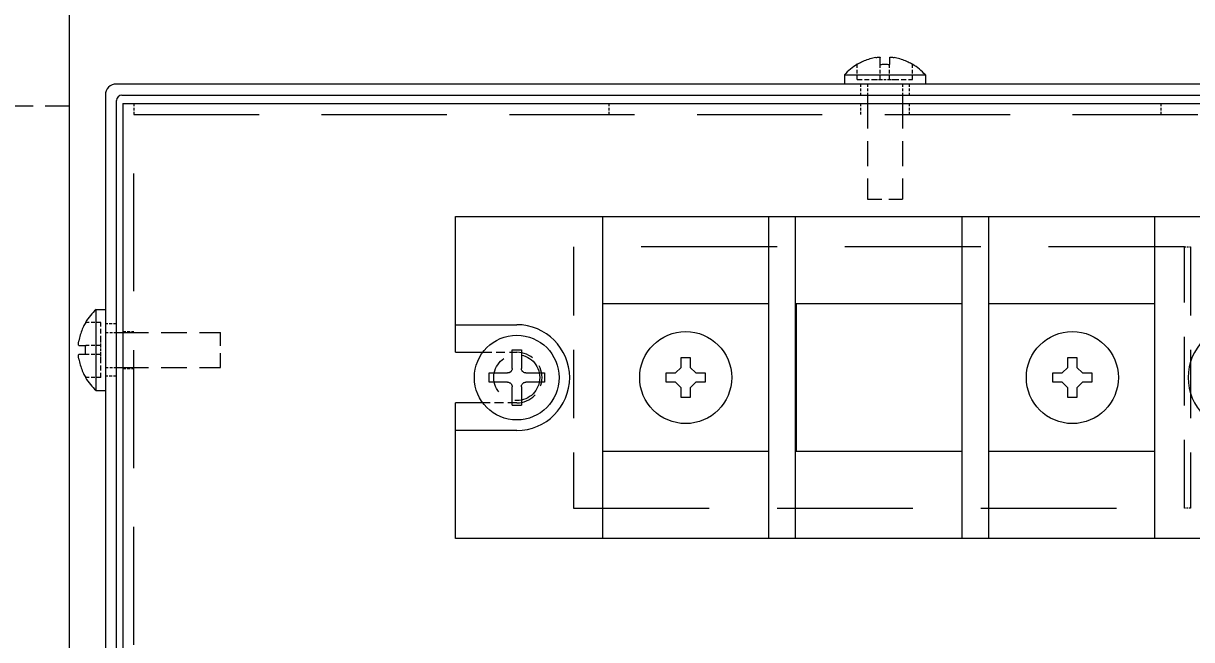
# Model space of a CAD drawing. Header units: millimetres. Extents: x 36 to 2484, y 36 to 1746.
# Drawn here: x 1164.2 to 1291.1, y 559.4 to 626.4 of the extents above; entities that cross this region are included whole.
import ezdxf

# ---------------------------------------------------------------- set-up
doc = ezdxf.new("R2010")
doc.units = ezdxf.units.MM
doc.header["$LTSCALE"] = 6
doc.linetypes.add('HIDDEN', pattern=[9.525, 6.35, -3.175])
doc.layers.add('가는실선_A4', color=7, linetype='Continuous', lineweight=5)
doc.layers.add('굵은실선_A3', color=7, linetype='Continuous', lineweight=18)
doc.layers.add('가는파선_A3', color=7, linetype='HIDDEN', lineweight=13, true_color=0x008000)
doc.styles.add('치수문자_A3(2.5)', font='')
doc.styles.get('치수문자_A3(2.5)').set_extended_font_data('GulimChe')
doc.dimstyles.new('치수_A3(2.5)', dxfattribs={"dimscale": 6, "dimtxt": 2.5, "dimasz": 2.5, "dimexe": 1.5, "dimexo": 1, "dimgap": 0.5, "dimtad": 1, "dimtoh": 1, "dimdec": 1, "dimrnd": 1e-08, "dimdsep": 46, "dimtxsty": '치수문자_A3(2.5)', "dimcen": 0.09, "dimdle": 10, "dimclrd": 8, "dimclre": 8, "dimclrt": 7, "dimadec": 1, "dimazin": 2, "dimtfac": 0.8, "dimtmove": 0, "dimatfit": 3, "dimfxl": 1, "dimtolj": 1, "dimtzin": 0, "dimlwd": -1, "dimlwe": -1, "dimarcsym": 0})

# ---------------------------------------------------------------- blocks, each defined once
blk = doc.blocks.new('*D21')
at = {"layer": 'Defpoints', "color": 0, "transparency": 16777216}
for p in [(978.21, 616.2), (1108.13, 438.66)]:
    blk.add_point(p, dxfattribs=at)
at = {"layer": '가는실선_A4', "color": 8, "transparency": 16777216}
for p, q in [((987.07, 604.09), (1099.27, 450.76)), ((1108.13, 438.66), (1175.81, 346.17)), ((1175.81, 346.17), (1219.21, 346.17))]:
    blk.add_line(p, q, dxfattribs=at)
for points in [[(989.08, 605.57), (985.05, 602.62), (978.21, 616.2)], [(1101.29, 452.24), (1097.25, 449.29), (1108.13, 438.66)]]:
    blk.add_solid(points, dxfattribs=at)
at = {"layer": '가는실선_A4', "color": 7, "transparency": 16777216, "insert": (1199.01, 356.84), "char_height": 15, "attachment_point": 5, "style": '치수문자_A3(2.5)'}
blk.add_mtext('\\A1;∅220', dxfattribs=at)

msp = doc.modelspace()

# ---------------------------------------------------------------- linework, layer by layer
at = {"layer": '가는파선_A3', "ltscale": 0.011157}
for p, q in [((1254.78, 620.329), (1254.78, 621.963)), ((1257.28, 620.329), (1257.28, 621.963)), ((1258.28, 620.329), (1258.28, 621.963)), ((1260.78, 620.329), (1260.78, 621.963)), ((1172.58, 593.929), (1170.946, 593.929)), ((1172.58, 591.429), (1170.946, 591.429)), ((1172.58, 590.429), (1170.946, 590.429)), ((1172.58, 587.929), (1170.946, 587.929))]:
    msp.add_line(p, q, dxfattribs=at)
at = {"layer": '가는파선_A3', "ltscale": 0.013678}
for p, q in [((1254.78, 620.329), (1256.78, 620.329)), ((1258.78, 620.329), (1260.78, 620.329)), ((1172.58, 591.929), (1172.58, 593.929)), ((1172.58, 587.929), (1172.58, 589.929))]:
    msp.add_line(p, q, dxfattribs=at)
at = {"layer": '가는파선_A3', "ltscale": 0.008167}
for p, q in [((1255.13, 619.829), (1255.13, 618.629)), ((1255.88, 619.829), (1255.88, 618.629)), ((1259.68, 619.829), (1259.68, 618.629)), ((1260.43, 619.829), (1260.43, 618.629)), ((1176.18, 617.729), (1176.18, 616.529)), ((1227.78, 617.729), (1227.78, 616.529)), ((1255.13, 617.729), (1255.13, 616.529)), ((1260.43, 617.729), (1260.43, 616.529)), ((1287.78, 617.729), (1287.78, 616.529)), ((1174.28, 593.779), (1173.08, 593.779)), ((1174.98, 592.929), (1176.18, 592.929)), ((1173.08, 592.829), (1174.28, 592.829)), ((1173.08, 589.029), (1174.28, 589.029)), ((1174.28, 588.079), (1173.08, 588.079)), ((1174.98, 588.929), (1176.18, 588.929))]:
    msp.add_line(p, q, dxfattribs=at)
at = {"layer": '가는파선_A3', "ltscale": 0.005311}
for p, q in [((1256.78, 620.329), (1257.28, 620.329)), ((1258.28, 620.329), (1258.78, 620.329)), ((1172.58, 591.429), (1172.58, 591.929)), ((1172.58, 589.929), (1172.58, 590.429))]:
    msp.add_line(p, q, dxfattribs=at)
at = {"layer": '가는파선_A3', "ltscale": 0.006789}
for p, q in [((1257.28, 620.329), (1258.28, 620.329)), ((1172.58, 590.429), (1172.58, 591.429))]:
    msp.add_line(p, q, dxfattribs=at)
at = {"layer": '가는파선_A3', "ltscale": 0.068789}
msp.add_line((1169.168, 617.429), (1159.168, 617.429), dxfattribs=at)
at = {"layer": '가는파선_A3', "ltscale": 0.071545}
for p, q in [((1255.88, 617.729), (1255.88, 607.329)), ((1259.68, 617.729), (1259.68, 607.329))]:
    msp.add_line(p, q, dxfattribs=at)
at = {"layer": '가는파선_A3', "ltscale": 0.356955}
msp.add_line((1176.18, 616.529), (1339.38, 616.529), dxfattribs=at)
at = {"layer": '가는파선_A3', "ltscale": 0.336208}
msp.add_line((1176.18, 482.029), (1176.18, 616.529), dxfattribs=at)
at = {"layer": '가는파선_A3', "ltscale": 0.04102}
for p, q in [((1255.88, 607.329), (1259.68, 607.329)), ((1185.58, 589.029), (1185.58, 592.829))]:
    msp.add_line(p, q, dxfattribs=at)
at = {"layer": '가는파선_A3', "ltscale": 0.195545}
for p, q in [((1223.93, 602.129), (1223.93, 573.729)), ((1290.33, 573.729), (1290.33, 602.129)), ((1290.98, 602.129), (1290.98, 573.729))]:
    msp.add_line(p, q, dxfattribs=at)
at = {"layer": '가는파선_A3', "ltscale": 0.387285}
for p, q in [((1290.33, 602.129), (1223.93, 602.129)), ((1223.93, 573.729), (1290.33, 573.729))]:
    msp.add_line(p, q, dxfattribs=at)
at = {"layer": '가는파선_A3', "ltscale": 0.004378}
for p, q in [((1290.33, 602.129), (1290.98, 602.129)), ((1290.98, 573.729), (1290.33, 573.729))]:
    msp.add_line(p, q, dxfattribs=at)
at = {"layer": '가는파선_A3', "ltscale": 0.072922}
for p, q in [((1174.98, 592.829), (1185.58, 592.829)), ((1174.98, 589.029), (1185.58, 589.029))]:
    msp.add_line(p, q, dxfattribs=at)
at = {"layer": '가는파선_A3', "ltscale": 0.025303}
for p, q in [((1214.092, 590.679), (1217.78, 590.679)), ((1217.78, 585.179), (1214.092, 585.179))]:
    msp.add_line(p, q, dxfattribs=at)
at = {"layer": '가는파선_A3', "ltscale": 0.108111}
msp.add_circle((1217.78, 587.929), 2.5, dxfattribs=at)
at = {"layer": '가는파선_A3', "ltscale": 0.059416}
msp.add_arc((1217.78, 587.929), 2.75, 270, 90, dxfattribs=at)
at = {"layer": '굵은실선_A3'}
for p, q in [((1169.168, 482.429), (1169.168, 652.429)), ((1257.28, 621.963), (1257.28, 622.713)), ((1258.28, 622.713), (1258.28, 621.963)), ((1253.38, 620.829), (1262.18, 620.829)), ((1253.38, 620.829), (1253.38, 619.829)), ((1254.78, 621.963), (1254.78, 621.988)), ((1260.78, 621.988), (1260.78, 621.963)), ((1262.18, 620.829), (1262.18, 619.829)), ((1341.28, 619.829), (1174.28, 619.829)), ((1173.08, 618.629), (1173.08, 480.829)), ((1174.88, 618.629), (1340.68, 618.629)), ((1255.88, 618.629), (1255.88, 617.729)), ((1259.68, 618.629), (1259.68, 617.729)), ((1174.28, 480.829), (1174.28, 618.029)), ((1174.98, 617.729), (1340.58, 617.729)), ((1174.98, 617.729), (1174.98, 480.829)), ((1211.13, 593.679), (1211.13, 605.429)), ((1211.13, 605.429), (1227.13, 605.429)), ((1227.13, 570.429), (1227.13, 605.429)), ((1227.13, 605.429), (1245.18, 605.429)), ((1245.18, 605.429), (1248.08, 605.429)), ((1245.18, 570.429), (1245.18, 605.429)), ((1248.08, 605.429), (1266.18, 605.429)), ((1248.08, 570.429), (1248.08, 605.429)), ((1266.18, 605.429), (1269.08, 605.429)), ((1266.18, 570.429), (1266.18, 605.429)), ((1269.08, 570.429), (1269.08, 605.429)), ((1269.08, 605.429), (1287.13, 605.429)), ((1287.13, 605.429), (1303.13, 605.429)), ((1287.13, 570.429), (1287.13, 605.429)), ((1245.18, 595.929), (1227.13, 595.929)), ((1248.13, 595.929), (1248.13, 579.929)), ((1266.18, 595.929), (1248.13, 595.929)), ((1287.13, 595.929), (1269.08, 595.929)), ((1172.08, 586.529), (1172.08, 595.329)), ((1172.08, 595.329), (1173.08, 595.329)), ((1170.921, 593.929), (1170.946, 593.929)), ((1211.13, 590.679), (1211.13, 593.679)), ((1211.13, 593.679), (1217.78, 593.679)), ((1174.28, 592.829), (1174.98, 592.829)), ((1170.195, 591.429), (1170.946, 591.429)), ((1170.946, 590.429), (1170.195, 590.429)), ((1211.13, 590.679), (1214.092, 590.679)), ((1217.28, 588.929), (1217.28, 590.929)), ((1217.28, 590.929), (1218.28, 590.929)), ((1218.28, 590.929), (1218.28, 588.929)), ((1174.28, 589.029), (1174.98, 589.029)), ((1235.025, 588.429), (1235.637, 589.041)), ((1235.637, 589.041), (1235.637, 590.104)), ((1235.637, 590.104), (1236.637, 590.104)), ((1236.637, 590.104), (1236.637, 589.041)), ((1236.637, 589.041), (1237.25, 588.429)), ((1277.04, 588.429), (1277.652, 589.041)), ((1277.652, 589.041), (1277.652, 590.104)), ((1277.652, 590.104), (1278.652, 590.104)), ((1278.652, 590.104), (1278.652, 589.041)), ((1278.652, 589.041), (1279.265, 588.429)), ((1170.946, 587.929), (1170.921, 587.929)), ((1214.78, 587.429), (1214.78, 588.429)), ((1214.78, 588.429), (1216.78, 588.429)), ((1218.78, 588.429), (1220.78, 588.429)), ((1220.78, 588.429), (1220.78, 587.429)), ((1234.021, 587.429), (1234.021, 588.429)), ((1234.021, 588.429), (1235.025, 588.429)), ((1237.25, 588.429), (1238.254, 588.429)), ((1238.254, 588.429), (1238.254, 587.429)), ((1276.036, 587.429), (1276.036, 588.429)), ((1276.036, 588.429), (1277.04, 588.429)), ((1279.265, 588.429), (1280.269, 588.429)), ((1280.269, 588.429), (1280.269, 587.429)), ((1172.08, 586.529), (1173.08, 586.529)), ((1216.78, 587.429), (1214.78, 587.429)), ((1217.28, 584.929), (1217.28, 586.929)), ((1218.28, 586.929), (1218.28, 584.929)), ((1220.78, 587.429), (1218.78, 587.429)), ((1235.025, 587.429), (1234.021, 587.429)), ((1235.637, 586.816), (1235.025, 587.429)), ((1235.637, 585.754), (1235.637, 586.816)), ((1237.25, 587.429), (1236.637, 586.816)), ((1236.637, 586.816), (1236.637, 585.754)), ((1238.254, 587.429), (1237.25, 587.429)), ((1277.04, 587.429), (1276.036, 587.429)), ((1277.652, 586.816), (1277.04, 587.429)), ((1277.652, 585.754), (1277.652, 586.816)), ((1279.265, 587.429), (1278.652, 586.816)), ((1278.652, 586.816), (1278.652, 585.754)), ((1280.269, 587.429), (1279.265, 587.429)), ((1236.637, 585.754), (1235.637, 585.754)), ((1278.652, 585.754), (1277.652, 585.754)), ((1214.092, 585.179), (1211.13, 585.179)), ((1211.13, 582.179), (1211.13, 585.179)), ((1217.28, 584.929), (1218.28, 584.929)), ((1211.13, 570.429), (1211.13, 582.179)), ((1217.78, 582.179), (1211.13, 582.179)), ((1227.13, 579.929), (1245.18, 579.929)), ((1248.13, 579.929), (1266.18, 579.929)), ((1269.08, 579.929), (1287.13, 579.929)), ((1227.13, 570.429), (1211.13, 570.429)), ((1245.18, 570.429), (1227.13, 570.429)), ((1248.08, 570.429), (1245.18, 570.429)), ((1266.18, 570.429), (1248.08, 570.429)), ((1269.08, 570.429), (1266.18, 570.429)), ((1287.13, 570.429), (1269.08, 570.429)), ((1303.13, 570.429), (1287.13, 570.429))]:
    msp.add_line(p, q, dxfattribs=at)
for centre, radius in [((1236.137, 587.929), 5), ((1278.152, 587.929), 5), ((1217.78, 587.929), 4.6)]:
    msp.add_circle(centre, radius, dxfattribs=at)
for centre, radius, start, end in [((1257.83, 616.878), 5.951, 120.83585, 138.40358), ((1257.73, 616.878), 5.951, 41.59642, 59.16415), ((1174.28, 618.629), 1.2, 90, 180), ((1174.88, 618.029), 0.6, 90, 180), ((1176.031, 590.879), 5.951, 131.59642, 149.16415), ((1217.78, 587.929), 5.75, 270, 90), ((1296.48, 587.929), 5.75, 90, 270), ((1176.031, 590.979), 5.951, 210.83585, 228.40358)]:
    msp.add_arc(centre, radius, start, end, dxfattribs=at)
for points, knots in [([(1256.78, 622.713), (1256.678, 622.695), (1256.577, 622.674), (1256.037, 622.548), (1255.61, 622.392), (1255.087, 622.138), (1254.933, 622.055), (1254.78, 621.963)], [0.09573984, 0.09573984, 0.09573984, 0.09573984, 0.12436972, 0.12436972, 0.24873943, 0.24873943, 0.29889337, 0.29889337, 0.29889337, 0.29889337]), ([(1256.78, 622.713), (1256.805, 622.718), (1256.831, 622.722), (1256.901, 622.733), (1256.944, 622.738), (1257.017, 622.745), (1257.048, 622.748), (1257.101, 622.75), (1257.125, 622.751), (1257.169, 622.75), (1257.189, 622.749), (1257.226, 622.745), (1257.242, 622.741), (1257.271, 622.731), (1257.279, 622.724), (1257.28, 622.714), (1257.28, 622.714), (1257.28, 622.713)], [-0.199433203, -0.199433203, -0.199433203, -0.199433203, -0.19164586, -0.19164586, -0.177994259, -0.177994259, -0.167500144, -0.167500144, -0.157905401, -0.157905401, -0.148099494, -0.148099494, -0.136711424, -0.136711424, -0.120831434, -0.120831434, -0.120324631, -0.120324631, -0.120324631, -0.120324631]), ([(1258.28, 622.713), (1258.28, 622.718), (1258.282, 622.722), (1258.293, 622.733), (1258.305, 622.738), (1258.338, 622.745), (1258.356, 622.748), (1258.396, 622.75), (1258.417, 622.751), (1258.465, 622.75), (1258.491, 622.749), (1258.551, 622.745), (1258.585, 622.741), (1258.671, 622.731), (1258.723, 622.724), (1258.777, 622.714), (1258.778, 622.714), (1258.78, 622.713)], [-0.199433203, -0.199433203, -0.199433203, -0.199433203, -0.19164586, -0.19164586, -0.177994259, -0.177994259, -0.167500144, -0.167500144, -0.157905401, -0.157905401, -0.148099494, -0.148099494, -0.136711424, -0.136711424, -0.120831434, -0.120831434, -0.120324631, -0.120324631, -0.120324631, -0.120324631]), ([(1260.78, 621.963), (1260.627, 622.055), (1260.473, 622.138), (1259.95, 622.392), (1259.523, 622.548), (1258.983, 622.674), (1258.882, 622.695), (1258.78, 622.713)], [-0.29889337, -0.29889337, -0.29889337, -0.29889337, -0.24873943, -0.24873943, -0.12436972, -0.12436972, -0.09573984, -0.09573984, -0.09573984, -0.09573984]), ([(1257.28, 621.963), (1257.451, 621.98), (1257.619, 621.988), (1257.78, 621.988), (1257.941, 621.988), (1258.109, 621.98), (1258.28, 621.963)], [-0.048301009, -0.048301009, -0.048301009, -0.048301009, 0, 0, 0, 0.048301009, 0.048301009, 0.048301009, 0.048301009]), ([(1170.946, 593.929), (1170.854, 593.776), (1170.771, 593.622), (1170.517, 593.099), (1170.361, 592.672), (1170.235, 592.132), (1170.214, 592.031), (1170.195, 591.929)], [-0.29889337, -0.29889337, -0.29889337, -0.29889337, -0.24873943, -0.24873943, -0.12436972, -0.12436972, -0.09573984, -0.09573984, -0.09573984, -0.09573984]), ([(1170.195, 591.429), (1170.191, 591.429), (1170.187, 591.431), (1170.176, 591.442), (1170.171, 591.455), (1170.163, 591.488), (1170.161, 591.505), (1170.159, 591.545), (1170.158, 591.566), (1170.159, 591.614), (1170.16, 591.64), (1170.164, 591.7), (1170.167, 591.734), (1170.178, 591.82), (1170.185, 591.872), (1170.195, 591.926), (1170.195, 591.927), (1170.195, 591.929)], [-0.199433203, -0.199433203, -0.199433203, -0.199433203, -0.19164586, -0.19164586, -0.177994259, -0.177994259, -0.167500144, -0.167500144, -0.157905401, -0.157905401, -0.148099494, -0.148099494, -0.136711424, -0.136711424, -0.120831434, -0.120831434, -0.120324631, -0.120324631, -0.120324631, -0.120324631]), ([(1170.195, 589.929), (1170.191, 589.954), (1170.187, 589.98), (1170.176, 590.05), (1170.171, 590.093), (1170.163, 590.166), (1170.161, 590.197), (1170.159, 590.251), (1170.158, 590.274), (1170.159, 590.318), (1170.16, 590.338), (1170.164, 590.375), (1170.167, 590.391), (1170.178, 590.42), (1170.185, 590.428), (1170.195, 590.429), (1170.195, 590.429), (1170.195, 590.429)], [-0.199433203, -0.199433203, -0.199433203, -0.199433203, -0.19164586, -0.19164586, -0.177994259, -0.177994259, -0.167500144, -0.167500144, -0.157905401, -0.157905401, -0.148099494, -0.148099494, -0.136711424, -0.136711424, -0.120831434, -0.120831434, -0.120324631, -0.120324631, -0.120324631, -0.120324631]), ([(1170.946, 590.429), (1170.929, 590.6), (1170.921, 590.768), (1170.921, 590.929), (1170.921, 591.09), (1170.929, 591.258), (1170.946, 591.429)], [-0.048301009, -0.048301009, -0.048301009, -0.048301009, 0, 0, 0, 0.048301009, 0.048301009, 0.048301009, 0.048301009]), ([(1170.195, 589.929), (1170.214, 589.827), (1170.235, 589.726), (1170.361, 589.186), (1170.517, 588.759), (1170.771, 588.236), (1170.854, 588.082), (1170.946, 587.929)], [0.09573984, 0.09573984, 0.09573984, 0.09573984, 0.12436972, 0.12436972, 0.24873943, 0.24873943, 0.29889337, 0.29889337, 0.29889337, 0.29889337]), ([(1217.28, 588.929), (1217.28, 588.918), (1217.28, 588.908), (1217.279, 588.897), (1217.276, 588.848), (1217.265, 588.8), (1217.248, 588.753), (1217.235, 588.719), (1217.218, 588.685), (1217.197, 588.654), (1217.179, 588.626), (1217.157, 588.599), (1217.133, 588.575), (1217.13, 588.572), (1217.127, 588.569), (1217.124, 588.566), (1217.099, 588.543), (1217.072, 588.522), (1217.043, 588.504), (1217.011, 588.484), (1216.977, 588.468), (1216.941, 588.456), (1216.889, 588.438), (1216.834, 588.429), (1216.78, 588.429)], [-0.039474656, -0.039474656, -0.039474656, -0.039474656, -0.036278719, -0.036278719, -0.036278719, -0.021380218, -0.021380218, -0.021380218, -0.010169415, -0.010169415, -0.010169415, 0, 0, 0, 0.001343426, 0.001343426, 0.001343426, 0.01157648, 0.01157648, 0.01157648, 0.022926213, 0.022926213, 0.022926213, 0.039477038, 0.039477038, 0.039477038, 0.039477038]), ([(1218.78, 588.429), (1218.769, 588.429), (1218.759, 588.429), (1218.748, 588.43), (1218.699, 588.433), (1218.651, 588.443), (1218.604, 588.461), (1218.569, 588.474), (1218.536, 588.491), (1218.505, 588.511), (1218.477, 588.53), (1218.45, 588.551), (1218.426, 588.575), (1218.423, 588.579), (1218.42, 588.582), (1218.417, 588.585), (1218.394, 588.61), (1218.373, 588.637), (1218.355, 588.666), (1218.335, 588.698), (1218.319, 588.732), (1218.307, 588.768), (1218.289, 588.82), (1218.28, 588.874), (1218.28, 588.929)], [-0.039474656, -0.039474656, -0.039474656, -0.039474656, -0.036278719, -0.036278719, -0.036278719, -0.021380218, -0.021380218, -0.021380218, -0.010169415, -0.010169415, -0.010169415, 0, 0, 0, 0.001343426, 0.001343426, 0.001343426, 0.01157648, 0.01157648, 0.01157648, 0.022926213, 0.022926213, 0.022926213, 0.039477038, 0.039477038, 0.039477038, 0.039477038]), ([(1216.78, 587.429), (1216.79, 587.429), (1216.801, 587.429), (1216.811, 587.428), (1216.861, 587.425), (1216.909, 587.415), (1216.955, 587.397), (1216.99, 587.384), (1217.024, 587.367), (1217.055, 587.347), (1217.083, 587.328), (1217.109, 587.307), (1217.133, 587.283), (1217.137, 587.279), (1217.14, 587.276), (1217.143, 587.273), (1217.166, 587.248), (1217.187, 587.221), (1217.205, 587.192), (1217.225, 587.16), (1217.241, 587.126), (1217.253, 587.09), (1217.271, 587.038), (1217.28, 586.984), (1217.28, 586.929)], [-0.039474656, -0.039474656, -0.039474656, -0.039474656, -0.036278719, -0.036278719, -0.036278719, -0.021380218, -0.021380218, -0.021380218, -0.010169415, -0.010169415, -0.010169415, 0, 0, 0, 0.001343426, 0.001343426, 0.001343426, 0.01157648, 0.01157648, 0.01157648, 0.022926213, 0.022926213, 0.022926213, 0.039477038, 0.039477038, 0.039477038, 0.039477038]), ([(1218.28, 586.929), (1218.28, 586.94), (1218.28, 586.95), (1218.281, 586.961), (1218.284, 587.01), (1218.294, 587.058), (1218.312, 587.105), (1218.325, 587.139), (1218.342, 587.173), (1218.362, 587.204), (1218.381, 587.232), (1218.402, 587.259), (1218.426, 587.283), (1218.43, 587.286), (1218.433, 587.289), (1218.436, 587.292), (1218.461, 587.315), (1218.488, 587.336), (1218.517, 587.354), (1218.549, 587.374), (1218.583, 587.39), (1218.619, 587.402), (1218.671, 587.42), (1218.725, 587.429), (1218.78, 587.429)], [-0.039474656, -0.039474656, -0.039474656, -0.039474656, -0.036278719, -0.036278719, -0.036278719, -0.021380218, -0.021380218, -0.021380218, -0.010169415, -0.010169415, -0.010169415, 0, 0, 0, 0.001343426, 0.001343426, 0.001343426, 0.01157648, 0.01157648, 0.01157648, 0.022926213, 0.022926213, 0.022926213, 0.039477038, 0.039477038, 0.039477038, 0.039477038])]:
    msp.add_open_spline(points, degree=3, knots=knots, dxfattribs=at)

# ---------------------------------------------------------------- dimensions: what is measured, and where the dimension line sits
at = {"layer": '가는실선_A4', "color": 8, "true_color": 0x808080}
dim = msp.add_diameter_dim_2p(p1=(978.209, 616.2), p2=(1108.127, 438.658), dimstyle='치수_A3(2.5)', override={"dimgap": 0.5, "dimtih": 1, "dimdec": 1, "dimlfac": 1, "dimtol": 0, "dimlim": 0, "dimtp": 0, "dimtm": 0, "dimtdec": 2, "dimatfit": 2}, dxfattribs=at)
dim.commit()
dim.dimension.update_dxf_attribs({"geometry": '*D21', "text_midpoint": (1199.008, 346.17), "dimtype": 163})

doc.saveas('drawing.dxf')
